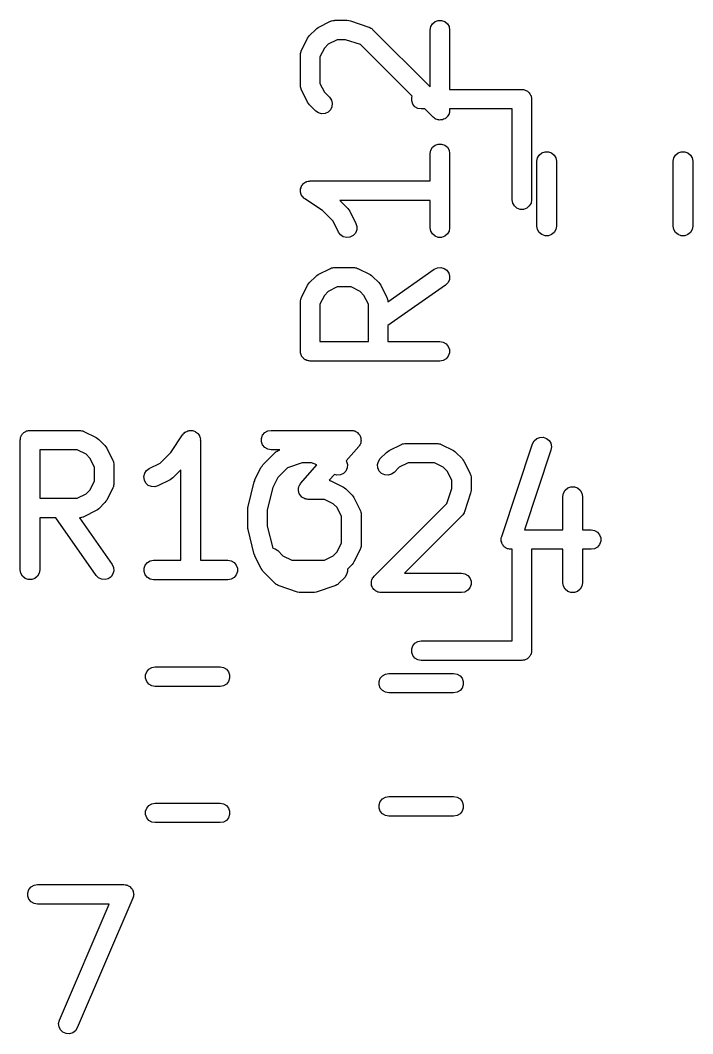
# Model space of a CAD drawing. Extents: x 74.6 to 132.8, y -113.1 to -87.3.
# Drawn here: x 115.47 to 120.65, y -113.12 to -105.31 of the extents above; entities that cross this region are included whole.
import ezdxf

# ---------------------------------------------------------------- set-up
doc = ezdxf.new("R2010")
doc.units = 0
doc.header["$MEASUREMENT"] = 0
doc.layers.add('BLACK', color=7, linetype='CONTINUOUS')

msp = doc.modelspace()

# ---------------------------------------------------------------- linework, layer by layer
at = {"layer": 'Black'}
for p, q in [((117.764, -105.369), (117.859, -105.321)), ((117.859, -105.321), (117.863, -105.32)), ((117.863, -105.32), (117.867, -105.318)), ((117.867, -105.318), (117.876, -105.316)), ((117.876, -105.316), (117.884, -105.314)), ((117.884, -105.314), (117.889, -105.314)), ((117.889, -105.314), (117.893, -105.313)), ((117.893, -105.313), (117.988, -105.313)), ((117.988, -105.313), (118, -105.315)), ((118, -105.315), (118.012, -105.317)), ((118.012, -105.317), (118.155, -105.365)), ((118.632, -105.362), (118.645, -105.34)), ((118.645, -105.34), (118.665, -105.323)), ((118.665, -105.323), (118.689, -105.314)), ((118.689, -105.314), (118.715, -105.314)), ((118.715, -105.314), (118.74, -105.323)), ((118.74, -105.323), (118.76, -105.34)), ((118.76, -105.34), (118.773, -105.362)), ((117.69, -105.44), (117.697, -105.43)), ((117.697, -105.43), (117.745, -105.383)), ((117.745, -105.383), (117.754, -105.376)), ((117.754, -105.376), (117.764, -105.369)), ((118.155, -105.365), (118.158, -105.367)), ((118.158, -105.367), (118.163, -105.368)), ((118.163, -105.368), (118.17, -105.373)), ((118.17, -105.373), (118.178, -105.377)), ((118.178, -105.377), (118.18, -105.38)), ((118.18, -105.38), (118.184, -105.383)), ((118.184, -105.383), (118.627, -105.826)), ((118.627, -105.388), (118.632, -105.362)), ((118.627, -105.826), (118.627, -105.388)), ((118.773, -105.362), (118.777, -105.388)), ((118.777, -105.388), (118.777, -105.846)), ((117.635, -105.545), (117.683, -105.45)), ((117.683, -105.45), (117.69, -105.44)), ((117.842, -105.497), (117.812, -105.528)), ((117.911, -105.463), (117.842, -105.497)), ((117.976, -105.463), (117.911, -105.463)), ((118.09, -105.501), (117.976, -105.463)), ((118.488, -105.899), (118.09, -105.501)), ((117.627, -105.579), (117.628, -105.574)), ((117.627, -105.817), (117.627, -105.579)), ((117.628, -105.57), (117.63, -105.562)), ((117.628, -105.574), (117.628, -105.57)), ((117.63, -105.562), (117.632, -105.553)), ((117.632, -105.553), (117.634, -105.549)), ((117.634, -105.549), (117.635, -105.545)), ((117.812, -105.528), (117.777, -105.596)), ((117.777, -105.596), (117.777, -105.799)), ((117.628, -105.821), (117.627, -105.817)), ((117.628, -105.825), (117.628, -105.821)), ((117.63, -105.834), (117.628, -105.825)), ((117.777, -105.799), (117.812, -105.867)), ((117.632, -105.842), (117.63, -105.834)), ((117.634, -105.846), (117.632, -105.842)), ((117.635, -105.85), (117.634, -105.846)), ((117.683, -105.945), (117.635, -105.85)), ((117.812, -105.867), (117.851, -105.906)), ((118.485, -105.908), (118.488, -105.899)), ((118.777, -105.846), (119.333, -105.846)), ((119.333, -105.846), (119.34, -105.847)), ((119.34, -105.847), (119.346, -105.847)), ((119.346, -105.847), (119.353, -105.85)), ((119.353, -105.85), (119.359, -105.851)), ((119.359, -105.851), (119.365, -105.854)), ((119.365, -105.854), (119.371, -105.856)), ((119.371, -105.856), (119.376, -105.86)), ((119.376, -105.86), (119.382, -105.864)), ((119.382, -105.864), (119.386, -105.869)), ((119.386, -105.869), (119.391, -105.873)), ((119.391, -105.873), (119.394, -105.879)), ((119.394, -105.879), (119.398, -105.884)), ((119.398, -105.884), (119.401, -105.89)), ((119.401, -105.89), (119.404, -105.896)), ((119.404, -105.896), (119.405, -105.902)), ((119.405, -105.902), (119.407, -105.908)), ((117.69, -105.955), (117.683, -105.945)), ((117.697, -105.965), (117.69, -105.955)), ((117.745, -106.013), (117.697, -105.965)), ((117.851, -105.906), (117.866, -105.928)), ((117.87, -105.979), (117.859, -106.003)), ((117.866, -105.928), (117.872, -105.953)), ((117.872, -105.953), (117.87, -105.979)), ((118.485, -105.934), (118.485, -105.908)), ((118.493, -105.959), (118.485, -105.934)), ((118.51, -105.979), (118.493, -105.959)), ((118.533, -105.992), (118.51, -105.979)), ((119.407, -105.908), (119.407, -105.915)), ((119.407, -105.915), (119.408, -105.921)), ((119.408, -105.921), (119.408, -106.696)), ((117.766, -106.027), (117.745, -106.013)), ((117.791, -106.034), (117.766, -106.027)), ((117.817, -106.032), (117.791, -106.034)), ((117.841, -106.021), (117.817, -106.032)), ((117.859, -106.003), (117.841, -106.021)), ((118.558, -105.996), (118.533, -105.992)), ((118.585, -105.996), (118.558, -105.996)), ((118.649, -106.06), (118.585, -105.996)), ((118.76, -106.055), (118.752, -106.062)), ((118.761, -106.052), (118.76, -106.055)), ((118.764, -106.05), (118.761, -106.052)), ((118.768, -106.041), (118.764, -106.05)), ((118.773, -106.033), (118.768, -106.041)), ((118.775, -106.027), (118.773, -106.03)), ((118.773, -106.03), (118.773, -106.033)), ((118.776, -106.017), (118.775, -106.027)), ((118.777, -106.007), (118.776, -106.017)), ((119.258, -105.996), (118.777, -105.996)), ((118.777, -105.996), (118.777, -106.007)), ((119.258, -106.696), (119.258, -105.996)), ((118.657, -106.066), (118.649, -106.06)), ((118.665, -106.072), (118.657, -106.066)), ((118.668, -106.073), (118.665, -106.072)), ((118.671, -106.075), (118.668, -106.073)), ((118.68, -106.078), (118.671, -106.075)), ((118.689, -106.081), (118.68, -106.078)), ((118.693, -106.081), (118.689, -106.081)), ((118.696, -106.082), (118.693, -106.081)), ((118.706, -106.081), (118.696, -106.082)), ((118.715, -106.081), (118.706, -106.081)), ((118.719, -106.08), (118.715, -106.081)), ((118.722, -106.08), (118.719, -106.08)), ((118.731, -106.075), (118.722, -106.08)), ((118.74, -106.072), (118.731, -106.075)), ((118.742, -106.07), (118.74, -106.072)), ((118.745, -106.069), (118.742, -106.07)), ((118.752, -106.062), (118.745, -106.069)), ((118.632, -106.315), (118.645, -106.292)), ((118.645, -106.292), (118.665, -106.276)), ((118.665, -106.276), (118.689, -106.267)), ((118.689, -106.267), (118.715, -106.267)), ((118.715, -106.267), (118.74, -106.276)), ((118.74, -106.276), (118.76, -106.292)), ((118.76, -106.292), (118.773, -106.315)), ((118.627, -106.34), (118.632, -106.315)), ((118.627, -106.551), (118.627, -106.34)), ((118.773, -106.315), (118.777, -106.34)), ((118.777, -106.34), (118.777, -106.912)), ((119.455, -106.374), (119.468, -106.352)), ((119.468, -106.352), (119.487, -106.335)), ((119.487, -106.335), (119.512, -106.326)), ((119.512, -106.326), (119.538, -106.326)), ((119.538, -106.326), (119.562, -106.335)), ((119.562, -106.335), (119.582, -106.352)), ((119.582, -106.352), (119.595, -106.374)), ((120.505, -106.374), (120.518, -106.352)), ((120.518, -106.352), (120.537, -106.335)), ((120.537, -106.335), (120.562, -106.326)), ((120.562, -106.326), (120.588, -106.326)), ((120.588, -106.326), (120.612, -106.335)), ((120.612, -106.335), (120.632, -106.352)), ((120.632, -106.352), (120.645, -106.374)), ((119.45, -106.4), (119.455, -106.374)), ((119.45, -106.9), (119.45, -106.4)), ((119.595, -106.374), (119.6, -106.4)), ((119.6, -106.4), (119.6, -106.9)), ((120.5, -106.4), (120.505, -106.374)), ((120.5, -106.9), (120.5, -106.4)), ((120.645, -106.374), (120.65, -106.4)), ((120.65, -106.4), (120.65, -106.9)), ((117.629, -106.613), (117.632, -106.605)), ((117.632, -106.605), (117.634, -106.596)), ((117.634, -106.596), (117.636, -106.593)), ((117.636, -106.593), (117.637, -106.589)), ((117.637, -106.589), (117.643, -106.582)), ((117.643, -106.582), (117.648, -106.574)), ((117.648, -106.574), (117.652, -106.572)), ((117.652, -106.572), (117.654, -106.569)), ((117.654, -106.569), (117.662, -106.564)), ((117.662, -106.564), (117.669, -106.559)), ((117.669, -106.559), (117.673, -106.558)), ((117.673, -106.558), (117.677, -106.556)), ((117.677, -106.556), (117.686, -106.554)), ((117.686, -106.554), (117.694, -106.552)), ((117.694, -106.552), (117.698, -106.552)), ((117.698, -106.552), (117.702, -106.551)), ((117.702, -106.551), (118.627, -106.551)), ((117.628, -106.621), (117.629, -106.617)), ((117.629, -106.63), (117.628, -106.621)), ((117.629, -106.617), (117.629, -106.613)), ((117.629, -106.639), (117.629, -106.63)), ((117.63, -106.643), (117.629, -106.639)), ((117.63, -106.647), (117.63, -106.643)), ((117.634, -106.655), (117.63, -106.647)), ((117.637, -106.664), (117.634, -106.655)), ((117.64, -106.667), (117.637, -106.664)), ((117.642, -106.671), (117.64, -106.667)), ((117.648, -106.677), (117.642, -106.671)), ((117.654, -106.684), (117.648, -106.677)), ((117.658, -106.686), (117.654, -106.684)), ((117.661, -106.689), (117.658, -106.686)), ((117.797, -106.78), (117.661, -106.689)), ((118.627, -106.701), (117.931, -106.701)), ((117.931, -106.701), (117.994, -106.764)), ((118.627, -106.912), (118.627, -106.701)), ((119.263, -106.722), (119.258, -106.696)), ((119.276, -106.744), (119.263, -106.722)), ((119.296, -106.761), (119.276, -106.744)), ((119.32, -106.77), (119.296, -106.761)), ((119.371, -106.761), (119.346, -106.77)), ((119.391, -106.744), (119.371, -106.761)), ((119.404, -106.722), (119.391, -106.744)), ((119.408, -106.696), (119.404, -106.722)), ((117.879, -106.861), (117.797, -106.78)), ((117.994, -106.764), (118, -106.773)), ((118, -106.773), (118.008, -106.783)), ((118.008, -106.783), (118.055, -106.878)), ((119.346, -106.77), (119.32, -106.77)), ((117.921, -106.945), (117.879, -106.861)), ((118.055, -106.878), (118.063, -106.903)), ((118.063, -106.903), (118.061, -106.929)), ((118.632, -106.938), (118.627, -106.912)), ((118.777, -106.912), (118.773, -106.938)), ((119.455, -106.926), (119.45, -106.9)), ((119.6, -106.9), (119.595, -106.926)), ((120.505, -106.926), (120.5, -106.9)), ((120.65, -106.9), (120.645, -106.926)), ((117.937, -106.966), (117.921, -106.945)), ((117.958, -106.981), (117.937, -106.966)), ((117.984, -106.987), (117.958, -106.981)), ((118.009, -106.984), (117.984, -106.987)), ((118.033, -106.972), (118.009, -106.984)), ((118.051, -106.953), (118.033, -106.972)), ((118.061, -106.929), (118.051, -106.953)), ((118.645, -106.96), (118.632, -106.938)), ((118.665, -106.977), (118.645, -106.96)), ((118.689, -106.986), (118.665, -106.977)), ((118.715, -106.986), (118.689, -106.986)), ((118.74, -106.977), (118.715, -106.986)), ((118.76, -106.96), (118.74, -106.977)), ((118.773, -106.938), (118.76, -106.96)), ((119.468, -106.948), (119.455, -106.926)), ((119.487, -106.965), (119.468, -106.948)), ((119.512, -106.974), (119.487, -106.965)), ((119.538, -106.974), (119.512, -106.974)), ((119.562, -106.965), (119.538, -106.974)), ((119.582, -106.948), (119.562, -106.965)), ((119.595, -106.926), (119.582, -106.948)), ((120.518, -106.948), (120.505, -106.926)), ((120.537, -106.965), (120.518, -106.948)), ((120.562, -106.974), (120.537, -106.965)), ((120.588, -106.974), (120.562, -106.974)), ((120.612, -106.965), (120.588, -106.974)), ((120.632, -106.948), (120.612, -106.965)), ((120.645, -106.926), (120.632, -106.948)), ((117.764, -107.273), (117.859, -107.226)), ((117.859, -107.226), (117.863, -107.225)), ((117.863, -107.225), (117.867, -107.222)), ((117.867, -107.222), (117.876, -107.221)), ((117.876, -107.221), (117.884, -107.218)), ((117.884, -107.218), (117.889, -107.219)), ((117.889, -107.219), (117.893, -107.218)), ((117.893, -107.218), (118.036, -107.218)), ((118.036, -107.218), (118.04, -107.219)), ((118.04, -107.219), (118.044, -107.218)), ((118.044, -107.218), (118.053, -107.221)), ((118.053, -107.221), (118.061, -107.222)), ((118.061, -107.222), (118.065, -107.225)), ((118.065, -107.225), (118.069, -107.226)), ((118.069, -107.226), (118.164, -107.273)), ((118.301, -107.482), (118.659, -107.231)), ((118.659, -107.231), (118.683, -107.22)), ((118.683, -107.22), (118.709, -107.218)), ((118.709, -107.218), (118.734, -107.225)), ((118.734, -107.225), (118.755, -107.24)), ((117.697, -107.335), (117.745, -107.287)), ((117.745, -107.287), (117.754, -107.281)), ((117.754, -107.281), (117.764, -107.273)), ((118.164, -107.273), (118.174, -107.281)), ((118.174, -107.281), (118.184, -107.287)), ((118.184, -107.287), (118.232, -107.335)), ((118.755, -107.24), (118.77, -107.261)), ((118.77, -107.261), (118.777, -107.286)), ((118.777, -107.286), (118.775, -107.312)), ((117.635, -107.45), (117.683, -107.355)), ((117.683, -107.355), (117.69, -107.345)), ((117.69, -107.345), (117.697, -107.335)), ((117.911, -107.368), (117.842, -107.402)), ((118.018, -107.368), (117.911, -107.368)), ((118.087, -107.402), (118.018, -107.368)), ((118.232, -107.335), (118.238, -107.345)), ((118.238, -107.345), (118.246, -107.355)), ((118.246, -107.355), (118.293, -107.45)), ((118.745, -107.354), (118.301, -107.665)), ((118.764, -107.336), (118.745, -107.354)), ((118.775, -107.312), (118.764, -107.336)), ((117.63, -107.466), (117.632, -107.458)), ((117.632, -107.458), (117.634, -107.454)), ((117.634, -107.454), (117.635, -107.45)), ((117.812, -107.433), (117.777, -107.501)), ((117.842, -107.402), (117.812, -107.433)), ((118.117, -107.433), (118.087, -107.402)), ((118.151, -107.501), (118.117, -107.433)), ((118.293, -107.45), (118.295, -107.454)), ((118.295, -107.454), (118.297, -107.458)), ((118.297, -107.458), (118.298, -107.466)), ((117.627, -107.483), (117.628, -107.479)), ((117.627, -107.864), (117.627, -107.483)), ((117.628, -107.475), (117.63, -107.466)), ((117.628, -107.479), (117.628, -107.475)), ((117.777, -107.501), (117.777, -107.789)), ((118.151, -107.789), (118.151, -107.501)), ((118.298, -107.466), (118.301, -107.475)), ((118.301, -107.475), (118.3, -107.479)), ((118.3, -107.479), (118.301, -107.482)), ((118.301, -107.665), (118.301, -107.789)), ((117.777, -107.789), (118.151, -107.789)), ((118.301, -107.789), (118.702, -107.789)), ((118.702, -107.789), (118.728, -107.794)), ((118.728, -107.794), (118.751, -107.807)), ((118.751, -107.807), (118.767, -107.827)), ((118.767, -107.827), (118.776, -107.851)), ((118.776, -107.851), (118.776, -107.877)), ((117.629, -107.871), (117.627, -107.864)), ((117.629, -107.877), (117.629, -107.871)), ((117.631, -107.883), (117.629, -107.877)), ((117.632, -107.89), (117.631, -107.883)), ((117.635, -107.896), (117.632, -107.89)), ((117.637, -107.902), (117.635, -107.896)), ((117.642, -107.907), (117.637, -107.902)), ((117.645, -107.912), (117.642, -107.907)), ((117.65, -107.917), (117.645, -107.912)), ((117.654, -107.922), (117.65, -107.917)), ((117.66, -107.925), (117.654, -107.922)), ((117.665, -107.929), (117.66, -107.925)), ((117.671, -107.931), (117.665, -107.929)), ((117.677, -107.935), (117.671, -107.931)), ((118.751, -107.922), (118.728, -107.935)), ((118.767, -107.902), (118.751, -107.922)), ((118.776, -107.877), (118.767, -107.902)), ((117.683, -107.936), (117.677, -107.935)), ((117.689, -107.938), (117.683, -107.936)), ((117.696, -107.938), (117.689, -107.938)), ((117.702, -107.939), (117.696, -107.938)), ((118.702, -107.939), (117.702, -107.939)), ((118.728, -107.935), (118.702, -107.939)), ((115.513, -108.481), (115.518, -108.478)), ((115.518, -108.478), (115.525, -108.477)), ((115.525, -108.477), (115.531, -108.475)), ((115.531, -108.475), (115.538, -108.475)), ((115.538, -108.475), (115.544, -108.474)), ((115.544, -108.474), (115.925, -108.474)), ((115.925, -108.474), (115.929, -108.474)), ((115.929, -108.474), (115.934, -108.474)), ((115.934, -108.474), (115.942, -108.477)), ((115.942, -108.477), (115.951, -108.478)), ((115.951, -108.478), (115.954, -108.48)), ((115.954, -108.48), (115.959, -108.482)), ((116.753, -108.481), (116.761, -108.477)), ((116.761, -108.477), (116.765, -108.476)), ((116.765, -108.476), (116.769, -108.475)), ((116.769, -108.475), (116.778, -108.475)), ((116.778, -108.475), (116.787, -108.474)), ((116.787, -108.474), (116.791, -108.475)), ((116.791, -108.475), (116.795, -108.475)), ((116.795, -108.475), (116.804, -108.478)), ((116.804, -108.478), (116.812, -108.48)), ((116.812, -108.48), (116.816, -108.482)), ((117.353, -108.491), (117.376, -108.478)), ((117.376, -108.478), (117.401, -108.474)), ((117.401, -108.474), (118.02, -108.474)), ((118.02, -108.474), (118.027, -108.475)), ((118.027, -108.475), (118.035, -108.475)), ((118.035, -108.475), (118.04, -108.477)), ((118.04, -108.477), (118.046, -108.478)), ((118.046, -108.478), (118.052, -108.482)), ((115.469, -108.549), (115.47, -108.542)), ((115.469, -109.549), (115.469, -108.549)), ((115.47, -108.536), (115.472, -108.529)), ((115.47, -108.542), (115.47, -108.536)), ((115.472, -108.529), (115.474, -108.523)), ((115.474, -108.523), (115.477, -108.517)), ((115.477, -108.517), (115.479, -108.511)), ((115.479, -108.511), (115.483, -108.506)), ((115.483, -108.506), (115.487, -108.5)), ((115.487, -108.5), (115.492, -108.496)), ((115.492, -108.496), (115.496, -108.491)), ((115.496, -108.491), (115.502, -108.488)), ((115.502, -108.488), (115.507, -108.484)), ((115.507, -108.484), (115.513, -108.481)), ((115.959, -108.482), (116.054, -108.529)), ((116.054, -108.529), (116.063, -108.536)), ((116.063, -108.536), (116.073, -108.543)), ((116.073, -108.543), (116.121, -108.591)), ((116.629, -108.644), (116.72, -108.507)), ((116.72, -108.507), (116.723, -108.504)), ((116.723, -108.504), (116.725, -108.5)), ((116.725, -108.5), (116.732, -108.495)), ((116.732, -108.495), (116.738, -108.488)), ((116.738, -108.488), (116.741, -108.486)), ((116.741, -108.486), (116.745, -108.484)), ((116.745, -108.484), (116.753, -108.481)), ((116.816, -108.482), (116.82, -108.484)), ((116.82, -108.484), (116.827, -108.489)), ((116.827, -108.489), (116.834, -108.494)), ((116.834, -108.494), (116.836, -108.498)), ((116.836, -108.498), (116.84, -108.5)), ((116.84, -108.5), (116.844, -108.508)), ((116.844, -108.508), (116.849, -108.515)), ((116.849, -108.515), (116.851, -108.519)), ((116.851, -108.519), (116.853, -108.523)), ((116.853, -108.523), (116.854, -108.532)), ((116.854, -108.532), (116.857, -108.54)), ((116.857, -108.54), (116.856, -108.545)), ((116.856, -108.545), (116.857, -108.549)), ((116.857, -108.549), (116.857, -109.474)), ((117.327, -108.536), (117.336, -108.511)), ((117.327, -108.562), (117.327, -108.536)), ((117.336, -108.511), (117.353, -108.491)), ((118.052, -108.482), (118.059, -108.484)), ((118.059, -108.484), (118.063, -108.488)), ((118.063, -108.488), (118.068, -108.491)), ((118.068, -108.491), (118.073, -108.497)), ((118.073, -108.497), (118.079, -108.502)), ((118.079, -108.502), (118.082, -108.507)), ((118.082, -108.507), (118.085, -108.511)), ((118.085, -108.511), (118.088, -108.518)), ((118.088, -108.518), (118.091, -108.524)), ((118.091, -108.524), (118.092, -108.53)), ((118.092, -108.53), (118.094, -108.536)), ((118.094, -108.536), (118.094, -108.543)), ((118.094, -108.543), (118.095, -108.55)), ((118.095, -108.55), (118.094, -108.556)), ((118.094, -108.556), (118.094, -108.562)), ((119.416, -108.577), (119.428, -108.554)), ((119.428, -108.554), (119.448, -108.537)), ((119.448, -108.537), (119.472, -108.528)), ((119.472, -108.528), (119.498, -108.527)), ((119.498, -108.527), (119.523, -108.535)), ((119.523, -108.535), (119.543, -108.551)), ((119.543, -108.551), (119.557, -108.573)), ((115.619, -108.624), (115.619, -108.997)), ((115.907, -108.624), (115.619, -108.624)), ((115.976, -108.658), (115.907, -108.624)), ((116.121, -108.591), (116.128, -108.601)), ((116.128, -108.601), (116.135, -108.61)), ((116.135, -108.61), (116.183, -108.706)), ((117.336, -108.586), (117.327, -108.562)), ((117.353, -108.606), (117.336, -108.586)), ((117.376, -108.619), (117.353, -108.606)), ((117.401, -108.624), (117.376, -108.619)), ((117.468, -108.624), (117.401, -108.624)), ((117.437, -108.641), (117.44, -108.637)), ((117.44, -108.637), (117.448, -108.633)), ((117.448, -108.633), (117.455, -108.628)), ((117.455, -108.628), (117.459, -108.627)), ((117.459, -108.627), (117.463, -108.625)), ((117.463, -108.625), (117.468, -108.624)), ((118.077, -108.598), (117.981, -108.708)), ((118.081, -108.592), (118.077, -108.598)), ((118.085, -108.586), (118.081, -108.592)), ((118.087, -108.581), (118.085, -108.586)), ((118.09, -108.576), (118.087, -108.581)), ((118.092, -108.569), (118.09, -108.576)), ((118.094, -108.562), (118.092, -108.569)), ((118.291, -108.643), (118.301, -108.636)), ((118.301, -108.636), (118.311, -108.629)), ((118.311, -108.629), (118.406, -108.582)), ((118.406, -108.582), (118.41, -108.58)), ((118.41, -108.58), (118.414, -108.578)), ((118.414, -108.578), (118.422, -108.577)), ((118.422, -108.577), (118.431, -108.574)), ((118.431, -108.574), (118.435, -108.574)), ((118.435, -108.574), (118.439, -108.574)), ((118.439, -108.574), (118.677, -108.574)), ((118.677, -108.574), (118.682, -108.574)), ((118.682, -108.574), (118.686, -108.574)), ((118.686, -108.574), (118.694, -108.577)), ((118.694, -108.577), (118.703, -108.578)), ((118.703, -108.578), (118.707, -108.58)), ((118.707, -108.58), (118.711, -108.582)), ((118.711, -108.582), (118.806, -108.629)), ((118.806, -108.629), (118.816, -108.636)), ((118.816, -108.636), (118.826, -108.643)), ((119.178, -109.292), (119.416, -108.577)), ((119.558, -108.625), (119.353, -109.24)), ((119.557, -108.573), (119.562, -108.599)), ((119.562, -108.599), (119.558, -108.625)), ((116.006, -108.688), (115.976, -108.658)), ((116.041, -108.757), (116.006, -108.688)), ((116.183, -108.706), (116.184, -108.71)), ((116.184, -108.71), (116.186, -108.713)), ((116.186, -108.713), (116.188, -108.722)), ((116.547, -108.725), (116.629, -108.644)), ((117.339, -108.738), (117.434, -108.643)), ((117.434, -108.643), (117.437, -108.641)), ((117.981, -108.708), (117.983, -108.712)), ((117.983, -108.712), (117.99, -108.737)), ((118.222, -108.737), (118.228, -108.712)), ((118.228, -108.712), (118.243, -108.691)), ((118.243, -108.691), (118.291, -108.643)), ((118.826, -108.643), (118.873, -108.691)), ((118.873, -108.691), (118.88, -108.701)), ((118.88, -108.701), (118.887, -108.71)), ((118.887, -108.71), (118.935, -108.806)), ((116.041, -108.864), (116.041, -108.757)), ((116.188, -108.722), (116.19, -108.731)), ((116.19, -108.731), (116.19, -108.735)), ((116.19, -108.735), (116.191, -108.739)), ((116.191, -108.739), (116.191, -108.882)), ((116.428, -108.804), (116.442, -108.783)), ((116.442, -108.783), (116.463, -108.767)), ((116.463, -108.767), (116.547, -108.725)), ((116.707, -108.777), (116.645, -108.84)), ((116.707, -109.474), (116.707, -108.777)), ((117.277, -108.853), (117.325, -108.758)), ((117.325, -108.758), (117.332, -108.748)), ((117.332, -108.748), (117.339, -108.738)), ((117.527, -108.762), (117.453, -108.836)), ((117.642, -108.724), (117.527, -108.762)), ((117.63, -108.88), (117.755, -108.738)), ((117.713, -108.724), (117.642, -108.724)), ((117.755, -108.738), (117.713, -108.724)), ((117.977, -108.787), (117.959, -108.805)), ((117.988, -108.763), (117.977, -108.787)), ((117.99, -108.737), (117.988, -108.763)), ((118.224, -108.763), (118.222, -108.737)), ((118.235, -108.787), (118.224, -108.763)), ((118.253, -108.805), (118.235, -108.787)), ((118.389, -108.758), (118.349, -108.797)), ((118.457, -108.724), (118.389, -108.758)), ((118.66, -108.724), (118.457, -108.724)), ((118.728, -108.758), (118.66, -108.724)), ((118.759, -108.788), (118.728, -108.758)), ((118.793, -108.857), (118.759, -108.788)), ((116.006, -108.933), (116.041, -108.864)), ((116.422, -108.83), (116.428, -108.804)), ((116.425, -108.856), (116.422, -108.83)), ((116.436, -108.879), (116.425, -108.856)), ((116.625, -108.854), (116.53, -108.901)), ((116.635, -108.847), (116.625, -108.854)), ((116.645, -108.84), (116.635, -108.847)), ((117.224, -109.059), (117.271, -108.869)), ((117.271, -108.869), (117.275, -108.861)), ((117.275, -108.861), (117.277, -108.853)), ((117.453, -108.836), (117.415, -108.913)), ((117.889, -108.813), (117.849, -108.858)), ((117.849, -108.858), (117.855, -108.859)), ((117.855, -108.859), (117.859, -108.861)), ((117.859, -108.861), (117.863, -108.862)), ((117.863, -108.862), (117.959, -108.91)), ((117.909, -108.819), (117.889, -108.813)), ((117.935, -108.816), (117.909, -108.819)), ((117.959, -108.805), (117.935, -108.816)), ((118.277, -108.816), (118.253, -108.805)), ((118.303, -108.819), (118.277, -108.816)), ((118.328, -108.812), (118.303, -108.819)), ((118.349, -108.797), (118.328, -108.812)), ((118.793, -108.922), (118.793, -108.857)), ((118.935, -108.806), (118.936, -108.81)), ((118.936, -108.81), (118.938, -108.813)), ((118.938, -108.813), (118.94, -108.822)), ((118.94, -108.822), (118.942, -108.831)), ((118.942, -108.831), (118.942, -108.835)), ((118.942, -108.835), (118.943, -108.839)), ((118.943, -108.839), (118.943, -108.934)), ((115.976, -108.963), (116.006, -108.933)), ((116.183, -108.915), (116.135, -109.011)), ((116.184, -108.911), (116.183, -108.915)), ((116.186, -108.908), (116.184, -108.911)), ((116.188, -108.899), (116.186, -108.908)), ((116.19, -108.891), (116.188, -108.899)), ((116.191, -108.882), (116.19, -108.886)), ((116.19, -108.886), (116.19, -108.891)), ((116.455, -108.897), (116.436, -108.879)), ((116.479, -108.907), (116.455, -108.897)), ((116.505, -108.909), (116.479, -108.907)), ((116.53, -108.901), (116.505, -108.909)), ((117.415, -108.913), (117.371, -109.086)), ((117.612, -108.928), (117.613, -108.922)), ((117.613, -108.935), (117.612, -108.928)), ((117.613, -108.917), (117.616, -108.91)), ((117.613, -108.922), (117.613, -108.917)), ((117.613, -108.943), (117.613, -108.935)), ((117.615, -108.948), (117.613, -108.943)), ((117.616, -108.954), (117.615, -108.948)), ((117.616, -108.91), (117.617, -108.902)), ((117.617, -108.902), (117.62, -108.898)), ((117.62, -108.898), (117.622, -108.892)), ((117.622, -108.892), (117.627, -108.886)), ((117.627, -108.886), (117.63, -108.88)), ((117.959, -108.91), (117.968, -108.917)), ((117.968, -108.917), (117.978, -108.924)), ((117.978, -108.924), (118.026, -108.972)), ((118.755, -109.037), (118.793, -108.922)), ((118.941, -108.946), (118.939, -108.958)), ((118.943, -108.934), (118.941, -108.946)), ((119.655, -108.956), (119.668, -108.934)), ((119.668, -108.934), (119.688, -108.917)), ((119.688, -108.917), (119.712, -108.908)), ((119.712, -108.908), (119.738, -108.908)), ((119.738, -108.908), (119.763, -108.917)), ((119.763, -108.917), (119.782, -108.934)), ((119.782, -108.934), (119.796, -108.956)), ((115.619, -108.997), (115.907, -108.997)), ((115.907, -108.997), (115.976, -108.963)), ((116.128, -109.02), (116.121, -109.03)), ((116.135, -109.011), (116.128, -109.02)), ((117.619, -108.96), (117.616, -108.954)), ((117.622, -108.967), (117.619, -108.96)), ((117.626, -108.971), (117.622, -108.967)), ((117.628, -108.977), (117.626, -108.971)), ((117.634, -108.981), (117.628, -108.977)), ((117.639, -108.987), (117.634, -108.981)), ((117.644, -108.99), (117.639, -108.987)), ((117.648, -108.994), (117.644, -108.99)), ((117.655, -108.996), (117.648, -108.994)), ((117.661, -109), (117.655, -108.996)), ((117.667, -109.001), (117.661, -109)), ((117.672, -109.003), (117.667, -109.001)), ((117.68, -109.003), (117.672, -109.003)), ((117.687, -109.005), (117.68, -109.003)), ((117.812, -109.005), (117.687, -109.005)), ((117.881, -109.039), (117.812, -109.005)), ((118.026, -108.972), (118.033, -108.982)), ((118.033, -108.982), (118.04, -108.991)), ((118.04, -108.991), (118.087, -109.087)), ((118.939, -108.958), (118.891, -109.101)), ((119.65, -108.982), (119.655, -108.956)), ((119.65, -109.24), (119.65, -108.982)), ((119.796, -108.956), (119.8, -108.982)), ((119.8, -108.982), (119.8, -109.24)), ((116.054, -109.092), (115.959, -109.14)), ((116.063, -109.085), (116.054, -109.092)), ((116.073, -109.078), (116.063, -109.085)), ((116.121, -109.03), (116.073, -109.078)), ((117.221, -109.077), (117.223, -109.068)), ((117.221, -109.22), (117.221, -109.077)), ((117.223, -109.068), (117.224, -109.059)), ((117.371, -109.086), (117.371, -109.211)), ((117.911, -109.069), (117.881, -109.039)), ((117.945, -109.138), (117.911, -109.069)), ((118.087, -109.087), (118.089, -109.091)), ((118.089, -109.091), (118.091, -109.094)), ((118.091, -109.094), (118.092, -109.103)), ((118.092, -109.103), (118.095, -109.111)), ((118.196, -109.596), (118.755, -109.037)), ((118.889, -109.105), (118.888, -109.109)), ((118.891, -109.101), (118.889, -109.105)), ((115.743, -109.147), (115.619, -109.147)), ((115.619, -109.147), (115.619, -109.549)), ((116.054, -109.592), (115.743, -109.147)), ((115.929, -109.147), (115.926, -109.147)), ((115.926, -109.147), (116.177, -109.506)), ((115.934, -109.147), (115.929, -109.147)), ((115.942, -109.144), (115.934, -109.147)), ((115.951, -109.143), (115.942, -109.144)), ((115.954, -109.141), (115.951, -109.143)), ((115.959, -109.14), (115.954, -109.141)), ((117.945, -109.34), (117.945, -109.138)), ((118.095, -109.111), (118.095, -109.116)), ((118.095, -109.116), (118.095, -109.12)), ((118.095, -109.12), (118.095, -109.358)), ((118.873, -109.13), (118.43, -109.574)), ((118.876, -109.127), (118.873, -109.13)), ((118.879, -109.124), (118.876, -109.127)), ((118.883, -109.116), (118.879, -109.124)), ((118.888, -109.109), (118.883, -109.116)), ((117.223, -109.229), (117.221, -109.22)), ((117.224, -109.238), (117.223, -109.229)), ((117.271, -109.429), (117.224, -109.238)), ((117.371, -109.211), (117.414, -109.38)), ((119.353, -109.24), (119.65, -109.24)), ((119.8, -109.24), (119.868, -109.24)), ((119.868, -109.24), (119.894, -109.245)), ((119.894, -109.245), (119.916, -109.258)), ((119.916, -109.258), (119.933, -109.278)), ((117.911, -109.409), (117.945, -109.34)), ((119.174, -109.317), (119.175, -109.31)), ((119.175, -109.323), (119.174, -109.317)), ((119.175, -109.302), (119.177, -109.297)), ((119.175, -109.31), (119.175, -109.302)), ((119.175, -109.328), (119.175, -109.323)), ((119.178, -109.335), (119.175, -109.328)), ((119.177, -109.297), (119.178, -109.292)), ((119.179, -109.343), (119.178, -109.335)), ((119.933, -109.278), (119.942, -109.302)), ((119.942, -109.328), (119.933, -109.353)), ((119.942, -109.302), (119.942, -109.328)), ((117.414, -109.38), (117.433, -109.385)), ((117.433, -109.385), (117.454, -109.4)), ((117.454, -109.4), (117.493, -109.439)), ((117.881, -109.439), (117.911, -109.409)), ((118.087, -109.392), (118.04, -109.487)), ((118.089, -109.388), (118.087, -109.392)), ((118.091, -109.384), (118.089, -109.388)), ((118.092, -109.375), (118.091, -109.384)), ((118.095, -109.367), (118.092, -109.375)), ((118.095, -109.358), (118.095, -109.362)), ((118.095, -109.362), (118.095, -109.367)), ((119.182, -109.348), (119.179, -109.343)), ((119.184, -109.353), (119.182, -109.348)), ((119.189, -109.359), (119.184, -109.353)), ((119.193, -109.365), (119.189, -109.359)), ((119.197, -109.368), (119.193, -109.365)), ((119.201, -109.373), (119.197, -109.368)), ((119.207, -109.377), (119.201, -109.373)), ((119.213, -109.381), (119.207, -109.377)), ((119.218, -109.383), (119.213, -109.381)), ((119.223, -109.386), (119.218, -109.383)), ((119.231, -109.387), (119.223, -109.386)), ((119.238, -109.389), (119.231, -109.387)), ((119.243, -109.389), (119.238, -109.389)), ((119.249, -109.39), (119.243, -109.389)), ((119.259, -109.39), (119.249, -109.39)), ((119.258, -109.396), (119.259, -109.39)), ((119.258, -110.096), (119.258, -109.396)), ((119.65, -109.39), (119.407, -109.39)), ((119.407, -109.39), (119.408, -109.396)), ((119.408, -109.396), (119.408, -110.171)), ((119.65, -109.649), (119.65, -109.39)), ((119.868, -109.39), (119.8, -109.39)), ((119.8, -109.39), (119.8, -109.649)), ((119.894, -109.386), (119.868, -109.39)), ((119.916, -109.373), (119.894, -109.386)), ((119.933, -109.353), (119.916, -109.373)), ((116.432, -109.511), (116.448, -109.491)), ((116.448, -109.491), (116.471, -109.478)), ((116.471, -109.478), (116.496, -109.474)), ((116.496, -109.474), (116.707, -109.474)), ((116.857, -109.474), (117.068, -109.474)), ((117.068, -109.474), (117.094, -109.478)), ((117.094, -109.478), (117.116, -109.491)), ((117.116, -109.491), (117.133, -109.511)), ((117.275, -109.436), (117.271, -109.429)), ((117.277, -109.444), (117.275, -109.436)), ((117.325, -109.539), (117.277, -109.444)), ((117.493, -109.439), (117.562, -109.474)), ((117.562, -109.474), (117.812, -109.474)), ((117.812, -109.474), (117.881, -109.439)), ((118.04, -109.487), (118.033, -109.497)), ((115.474, -109.574), (115.469, -109.549)), ((115.487, -109.597), (115.474, -109.574)), ((115.615, -109.574), (115.602, -109.597)), ((115.619, -109.549), (115.615, -109.574)), ((116.177, -109.506), (116.188, -109.529)), ((116.19, -109.555), (116.183, -109.58)), ((116.188, -109.529), (116.19, -109.555)), ((116.423, -109.536), (116.432, -109.511)), ((116.423, -109.562), (116.423, -109.536)), ((116.432, -109.586), (116.423, -109.562)), ((117.133, -109.511), (117.142, -109.536)), ((117.142, -109.562), (117.133, -109.586)), ((117.142, -109.536), (117.142, -109.562)), ((117.332, -109.549), (117.325, -109.539)), ((117.339, -109.559), (117.332, -109.549)), ((117.434, -109.654), (117.339, -109.559)), ((117.99, -109.56), (117.983, -109.585)), ((118.026, -109.506), (117.989, -109.543)), ((117.989, -109.543), (117.99, -109.56)), ((118.033, -109.497), (118.026, -109.506)), ((118.43, -109.574), (118.868, -109.574)), ((118.868, -109.574), (118.894, -109.578)), ((115.507, -109.614), (115.487, -109.597)), ((115.531, -109.622), (115.507, -109.614)), ((115.557, -109.622), (115.531, -109.622)), ((115.582, -109.614), (115.557, -109.622)), ((115.602, -109.597), (115.582, -109.614)), ((116.072, -109.61), (116.054, -109.592)), ((116.096, -109.621), (116.072, -109.61)), ((116.122, -109.623), (116.096, -109.621)), ((116.147, -109.617), (116.122, -109.623)), ((116.169, -109.602), (116.147, -109.617)), ((116.183, -109.58), (116.169, -109.602)), ((116.448, -109.606), (116.432, -109.586)), ((116.471, -109.619), (116.448, -109.606)), ((116.496, -109.624), (116.471, -109.619)), ((117.068, -109.624), (116.496, -109.624)), ((117.094, -109.619), (117.068, -109.624)), ((117.116, -109.606), (117.094, -109.619)), ((117.133, -109.586), (117.116, -109.606)), ((117.969, -109.606), (117.921, -109.654)), ((117.983, -109.585), (117.969, -109.606)), ((118.174, -109.642), (118.175, -109.639)), ((118.175, -109.652), (118.174, -109.642)), ((118.175, -109.636), (118.178, -109.626)), ((118.175, -109.639), (118.175, -109.636)), ((118.175, -109.662), (118.175, -109.652)), ((118.178, -109.626), (118.181, -109.617)), ((118.181, -109.617), (118.183, -109.614)), ((118.183, -109.614), (118.184, -109.611)), ((118.184, -109.611), (118.19, -109.604)), ((118.19, -109.604), (118.196, -109.596)), ((118.894, -109.578), (118.916, -109.591)), ((118.916, -109.591), (118.933, -109.611)), ((118.933, -109.611), (118.942, -109.636)), ((118.942, -109.636), (118.942, -109.662)), ((119.655, -109.674), (119.65, -109.649)), ((119.8, -109.649), (119.796, -109.674)), ((117.437, -109.657), (117.434, -109.654)), ((117.44, -109.66), (117.437, -109.657)), ((117.448, -109.664), (117.44, -109.66)), ((117.455, -109.669), (117.448, -109.664)), ((117.459, -109.67), (117.455, -109.669)), ((117.463, -109.672), (117.459, -109.67)), ((117.606, -109.72), (117.463, -109.672)), ((117.618, -109.722), (117.606, -109.72)), ((117.63, -109.724), (117.618, -109.722)), ((117.725, -109.724), (117.63, -109.724)), ((117.737, -109.722), (117.725, -109.724)), ((117.749, -109.72), (117.737, -109.722)), ((117.892, -109.672), (117.749, -109.72)), ((117.895, -109.67), (117.892, -109.672)), ((117.9, -109.669), (117.895, -109.67)), ((117.907, -109.664), (117.9, -109.669)), ((117.915, -109.66), (117.907, -109.664)), ((117.917, -109.657), (117.915, -109.66)), ((117.921, -109.654), (117.917, -109.657)), ((118.176, -109.665), (118.175, -109.662)), ((118.176, -109.668), (118.176, -109.665)), ((118.181, -109.677), (118.176, -109.668)), ((118.184, -109.686), (118.181, -109.677)), ((118.186, -109.689), (118.184, -109.686)), ((118.187, -109.692), (118.186, -109.689)), ((118.194, -109.699), (118.187, -109.692)), ((118.201, -109.706), (118.194, -109.699)), ((118.203, -109.708), (118.201, -109.706)), ((118.206, -109.71), (118.203, -109.708)), ((118.215, -109.714), (118.206, -109.71)), ((118.223, -109.719), (118.215, -109.714)), ((118.226, -109.72), (118.223, -109.719)), ((118.229, -109.721), (118.226, -109.72)), ((118.239, -109.722), (118.229, -109.721)), ((118.249, -109.724), (118.239, -109.722)), ((118.868, -109.724), (118.249, -109.724)), ((118.894, -109.719), (118.868, -109.724)), ((118.916, -109.706), (118.894, -109.719)), ((118.933, -109.686), (118.916, -109.706)), ((118.942, -109.662), (118.933, -109.686)), ((119.668, -109.697), (119.655, -109.674)), ((119.688, -109.714), (119.668, -109.697)), ((119.712, -109.722), (119.688, -109.714)), ((119.738, -109.722), (119.712, -109.722)), ((119.763, -109.714), (119.738, -109.722)), ((119.782, -109.697), (119.763, -109.714)), ((119.796, -109.674), (119.782, -109.697)), ((118.493, -110.134), (118.51, -110.114)), ((118.51, -110.114), (118.533, -110.101)), ((118.533, -110.101), (118.558, -110.096)), ((118.558, -110.096), (119.258, -110.096)), ((118.485, -110.158), (118.493, -110.134)), ((118.485, -110.184), (118.485, -110.158)), ((118.493, -110.209), (118.485, -110.184)), ((119.404, -110.197), (119.401, -110.203)), ((119.405, -110.19), (119.404, -110.197)), ((119.407, -110.184), (119.405, -110.19)), ((119.408, -110.171), (119.407, -110.178)), ((119.407, -110.178), (119.407, -110.184)), ((118.51, -110.229), (118.493, -110.209)), ((118.533, -110.242), (118.51, -110.229)), ((118.558, -110.246), (118.533, -110.242)), ((119.333, -110.246), (118.558, -110.246)), ((119.34, -110.245), (119.333, -110.246)), ((119.346, -110.245), (119.34, -110.245)), ((119.353, -110.243), (119.346, -110.245)), ((119.359, -110.242), (119.353, -110.243)), ((119.365, -110.238), (119.359, -110.242)), ((119.371, -110.236), (119.365, -110.238)), ((119.376, -110.232), (119.371, -110.236)), ((119.382, -110.229), (119.376, -110.232)), ((119.386, -110.224), (119.382, -110.229)), ((119.391, -110.219), (119.386, -110.224)), ((119.394, -110.214), (119.391, -110.219)), ((119.398, -110.209), (119.394, -110.214)), ((119.401, -110.203), (119.398, -110.209)), ((116.435, -110.358), (116.443, -110.334)), ((116.443, -110.334), (116.46, -110.314)), ((116.46, -110.314), (116.483, -110.301)), ((116.483, -110.301), (116.508, -110.296)), ((116.508, -110.296), (117.008, -110.296)), ((117.008, -110.296), (117.034, -110.301)), ((117.034, -110.301), (117.057, -110.314)), ((117.057, -110.314), (117.073, -110.334)), ((117.073, -110.334), (117.082, -110.358)), ((118.26, -110.364), (118.283, -110.351)), ((118.283, -110.351), (118.308, -110.346)), ((118.308, -110.346), (118.808, -110.346)), ((118.808, -110.346), (118.834, -110.351)), ((118.834, -110.351), (118.857, -110.364)), ((116.435, -110.384), (116.435, -110.358)), ((116.443, -110.409), (116.435, -110.384)), ((116.46, -110.429), (116.443, -110.409)), ((116.483, -110.442), (116.46, -110.429)), ((117.057, -110.429), (117.034, -110.442)), ((117.073, -110.409), (117.057, -110.429)), ((117.082, -110.384), (117.073, -110.409)), ((117.082, -110.358), (117.082, -110.384)), ((118.235, -110.408), (118.243, -110.384)), ((118.235, -110.434), (118.235, -110.408)), ((118.243, -110.384), (118.26, -110.364)), ((118.857, -110.364), (118.873, -110.384)), ((118.873, -110.384), (118.882, -110.408)), ((118.882, -110.408), (118.882, -110.434)), ((116.508, -110.446), (116.483, -110.442)), ((117.008, -110.446), (116.508, -110.446)), ((117.034, -110.442), (117.008, -110.446)), ((118.243, -110.459), (118.235, -110.434)), ((118.26, -110.479), (118.243, -110.459)), ((118.283, -110.492), (118.26, -110.479)), ((118.308, -110.496), (118.283, -110.492)), ((118.808, -110.496), (118.308, -110.496)), ((118.834, -110.492), (118.808, -110.496)), ((118.857, -110.479), (118.834, -110.492)), ((118.873, -110.459), (118.857, -110.479)), ((118.882, -110.434), (118.873, -110.459)), ((116.443, -111.384), (116.46, -111.364)), ((116.46, -111.364), (116.483, -111.351)), ((116.483, -111.351), (116.508, -111.346)), ((116.508, -111.346), (117.008, -111.346)), ((117.008, -111.346), (117.034, -111.351)), ((117.034, -111.351), (117.057, -111.364)), ((117.057, -111.364), (117.073, -111.384)), ((118.235, -111.358), (118.243, -111.334)), ((118.235, -111.384), (118.235, -111.358)), ((118.243, -111.334), (118.26, -111.314)), ((118.26, -111.314), (118.283, -111.301)), ((118.283, -111.301), (118.308, -111.296)), ((118.308, -111.296), (118.808, -111.296)), ((118.808, -111.296), (118.834, -111.301)), ((118.834, -111.301), (118.857, -111.314)), ((118.857, -111.314), (118.873, -111.334)), ((118.873, -111.334), (118.882, -111.358)), ((118.882, -111.358), (118.882, -111.384)), ((116.435, -111.408), (116.443, -111.384)), ((116.435, -111.434), (116.435, -111.408)), ((116.443, -111.459), (116.435, -111.434)), ((117.073, -111.384), (117.082, -111.408)), ((117.082, -111.434), (117.073, -111.459)), ((117.082, -111.408), (117.082, -111.434)), ((118.243, -111.409), (118.235, -111.384)), ((118.26, -111.429), (118.243, -111.409)), ((118.283, -111.442), (118.26, -111.429)), ((118.308, -111.446), (118.283, -111.442)), ((118.808, -111.446), (118.308, -111.446)), ((118.834, -111.442), (118.808, -111.446)), ((118.857, -111.429), (118.834, -111.442)), ((118.873, -111.409), (118.857, -111.429)), ((118.882, -111.384), (118.873, -111.409)), ((116.46, -111.479), (116.443, -111.459)), ((116.483, -111.492), (116.46, -111.479)), ((116.508, -111.496), (116.483, -111.492)), ((117.008, -111.496), (116.508, -111.496)), ((117.034, -111.492), (117.008, -111.496)), ((117.057, -111.479), (117.034, -111.492)), ((117.073, -111.459), (117.057, -111.479)), ((115.536, -112.011), (115.553, -111.991)), ((115.553, -111.991), (115.576, -111.978)), ((115.576, -111.978), (115.601, -111.974)), ((115.601, -111.974), (116.268, -111.974)), ((116.268, -111.974), (116.276, -111.975)), ((116.276, -111.975), (116.285, -111.976)), ((116.285, -111.976), (116.289, -111.977)), ((116.289, -111.977), (116.294, -111.978)), ((116.294, -111.978), (116.301, -111.982)), ((116.301, -111.982), (116.309, -111.986)), ((116.309, -111.986), (116.312, -111.989)), ((116.312, -111.989), (116.316, -111.991)), ((116.316, -111.991), (116.322, -111.998)), ((115.527, -112.036), (115.536, -112.011)), ((115.527, -112.062), (115.527, -112.036)), ((115.536, -112.086), (115.527, -112.062)), ((116.322, -111.998), (116.328, -112.004)), ((116.328, -112.004), (116.33, -112.008)), ((116.33, -112.008), (116.333, -112.011)), ((116.333, -112.011), (116.336, -112.019)), ((116.336, -112.019), (116.34, -112.027)), ((116.339, -112.07), (116.337, -112.078)), ((116.342, -112.062), (116.339, -112.07)), ((116.34, -112.027), (116.34, -112.031)), ((116.34, -112.031), (116.342, -112.036)), ((116.342, -112.036), (116.342, -112.044)), ((116.342, -112.044), (116.343, -112.053)), ((116.343, -112.053), (116.342, -112.057)), ((116.342, -112.057), (116.342, -112.062)), ((115.553, -112.106), (115.536, -112.086)), ((115.576, -112.119), (115.553, -112.106)), ((115.601, -112.124), (115.576, -112.119)), ((116.154, -112.124), (115.601, -112.124)), ((115.77, -113.019), (116.154, -112.124)), ((116.337, -112.078), (115.908, -113.078)), ((115.764, -113.044), (115.77, -113.019)), ((115.768, -113.07), (115.764, -113.044)), ((115.779, -113.094), (115.768, -113.07)), ((115.908, -113.078), (115.894, -113.1)), ((115.798, -113.111), (115.779, -113.094)), ((115.822, -113.122), (115.798, -113.111)), ((115.848, -113.123), (115.822, -113.122)), ((115.873, -113.116), (115.848, -113.123)), ((115.894, -113.1), (115.873, -113.116))]:
    msp.add_line(p, q, dxfattribs=at)

doc.saveas('drawing.dxf')
